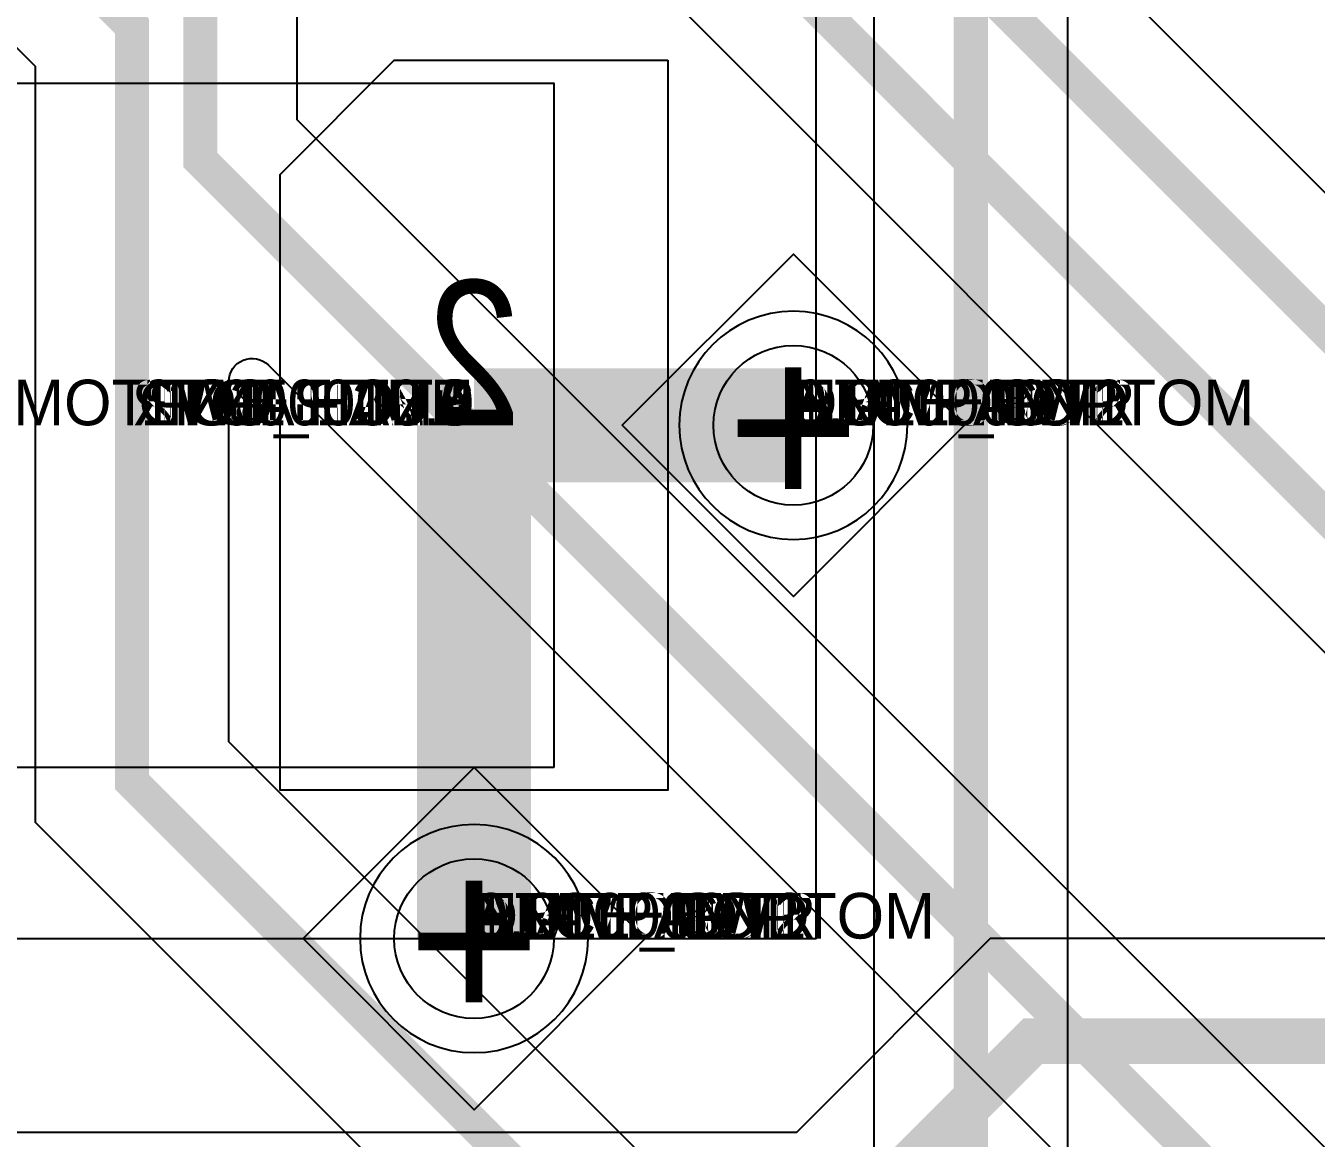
# Model space of a CAD drawing. Extents: x 0 to 323, y 0 to 320.
# Drawn here: x 66.03 to 71.69, y 57.88 to 62.75 of the extents above; entities that cross this region are included whole.
import ezdxf
from ezdxf.enums import TextEntityAlignment as Align

# ---------------------------------------------------------------- set-up
doc = ezdxf.new("R2010")
doc.units = 0
doc.header["$MEASUREMENT"] = 0
doc.layers.get('0').update_dxf_attribs({"linetype": 'CONTINUOUS'})
for name, color, linetype in [('CDN_FIGURES', 7, 'CONTINUOUS'), ('ETCH_BOTTOM', 7, 'CONTINUOUS'), ('ETCH_GND', 3, 'CONTINUOUS'), ('ETCH_INT1', 4, 'CONTINUOUS'), ('ETCH_INT2', 5, 'CONTINUOUS'), ('ETCH_PWR', 6, 'CONTINUOUS'), ('ETCH_TOP', 2, 'CONTINUOUS'), ('MANUFACTURING_NCLEGEND-1-6', 8, 'CONTINUOUS'), ('PACKAGE_GEOMETRY_ASSEMBLY_TOP', 11, 'CONTINUOUS'), ('PACKAGE_GEOMETRY_PIN_NUMBER', 9, 'CONTINUOUS')]:
    doc.layers.add(name, color=color, linetype=linetype)

# ---------------------------------------------------------------- blocks, each defined once
blk = doc.blocks.new('PAD_INFO')
for tag in ['SHAPE_TYPE', 'PAD_HEIGHT', 'PAD_LAYER', 'PAD_TYPE', 'PAD_WIDTH']:
    blk.add_attdef(tag, (0, 0), '', height=0.2)
at = {"flags": 2}
blk.add_attdef('CDN_TYPE', (0, 0), '', height=0.2, dxfattribs=at)
blk = doc.blocks.new('DRILL_INFO')
at = {"flags": 2}
blk.add_attdef('CDN_TYPE', (0, 0), '', height=0.2, dxfattribs=at)
for tag in ['FSHAPE', 'FCHAR', 'DRILL_HEIGHT', 'DIAMETER', 'PLATED', 'DRILL_WIDTH']:
    blk.add_attdef(tag, (0, 0), '', height=0.2)
blk = doc.blocks.new('VIA0700X0300')
at = {"layer": 'ETCH_BOTTOM'}
blk.add_circle((0, 0), 0.35, dxfattribs=at)
at = {"layer": 'ETCH_GND'}
blk.add_circle((0, 0), 0.35, dxfattribs=at)
at = {"layer": 'ETCH_INT1'}
blk.add_circle((0, 0), 0.35, dxfattribs=at)
at = {"layer": 'ETCH_INT2'}
blk.add_circle((0, 0), 0.35, dxfattribs=at)
at = {"layer": 'ETCH_PWR'}
blk.add_circle((0, 0), 0.35, dxfattribs=at)
at = {"layer": 'ETCH_TOP'}
blk.add_circle((0, 0), 0.35, dxfattribs=at)
ref = blk.add_blockref('PAD_INFO', (0, 0))
ref.add_attrib('PAD_LAYER', 'ETCH_TOP', (0, 0), dxfattribs={"height": 0.2})
ref.add_attrib('SHAPE_TYPE', 'NULL', (0, 0), dxfattribs={"height": 0.2})
ref.add_attrib('PAD_TYPE', 'ANTIPAD', (0, 0), dxfattribs={"height": 0.2})
ref.add_attrib('PAD_WIDTH', '0.000000', (0, 0), dxfattribs={"height": 0.2})
ref.add_attrib('PAD_HEIGHT', '0.000000', (0, 0), dxfattribs={"height": 0.2})
ref = blk.add_blockref('PAD_INFO', (0, 0))
ref.add_attrib('PAD_LAYER', 'ETCH_GND', (0, 0), dxfattribs={"height": 0.2})
ref.add_attrib('SHAPE_TYPE', 'NULL', (0, 0), dxfattribs={"height": 0.2})
ref.add_attrib('PAD_TYPE', 'ANTIPAD', (0, 0), dxfattribs={"height": 0.2})
ref.add_attrib('PAD_WIDTH', '0.000000', (0, 0), dxfattribs={"height": 0.2})
ref.add_attrib('PAD_HEIGHT', '0.000000', (0, 0), dxfattribs={"height": 0.2})
ref = blk.add_blockref('PAD_INFO', (0, 0))
ref.add_attrib('PAD_LAYER', 'ETCH_INT1', (0, 0), dxfattribs={"height": 0.2})
ref.add_attrib('SHAPE_TYPE', 'NULL', (0, 0), dxfattribs={"height": 0.2})
ref.add_attrib('PAD_TYPE', 'ANTIPAD', (0, 0), dxfattribs={"height": 0.2})
ref.add_attrib('PAD_WIDTH', '0.000000', (0, 0), dxfattribs={"height": 0.2})
ref.add_attrib('PAD_HEIGHT', '0.000000', (0, 0), dxfattribs={"height": 0.2})
ref = blk.add_blockref('PAD_INFO', (0, 0))
ref.add_attrib('PAD_LAYER', 'ETCH_INT2', (0, 0), dxfattribs={"height": 0.2})
ref.add_attrib('SHAPE_TYPE', 'NULL', (0, 0), dxfattribs={"height": 0.2})
ref.add_attrib('PAD_TYPE', 'ANTIPAD', (0, 0), dxfattribs={"height": 0.2})
ref.add_attrib('PAD_WIDTH', '0.000000', (0, 0), dxfattribs={"height": 0.2})
ref.add_attrib('PAD_HEIGHT', '0.000000', (0, 0), dxfattribs={"height": 0.2})
ref = blk.add_blockref('PAD_INFO', (0, 0))
ref.add_attrib('PAD_LAYER', 'ETCH_PWR', (0, 0), dxfattribs={"height": 0.2})
ref.add_attrib('SHAPE_TYPE', 'NULL', (0, 0), dxfattribs={"height": 0.2})
ref.add_attrib('PAD_TYPE', 'ANTIPAD', (0, 0), dxfattribs={"height": 0.2})
ref.add_attrib('PAD_WIDTH', '0.000000', (0, 0), dxfattribs={"height": 0.2})
ref.add_attrib('PAD_HEIGHT', '0.000000', (0, 0), dxfattribs={"height": 0.2})
ref = blk.add_blockref('PAD_INFO', (0, 0))
ref.add_attrib('PAD_LAYER', 'ETCH_BOTTOM', (0, 0), dxfattribs={"height": 0.2})
ref.add_attrib('SHAPE_TYPE', 'NULL', (0, 0), dxfattribs={"height": 0.2})
ref.add_attrib('PAD_TYPE', 'ANTIPAD', (0, 0), dxfattribs={"height": 0.2})
ref.add_attrib('PAD_WIDTH', '0.000000', (0, 0), dxfattribs={"height": 0.2})
ref.add_attrib('PAD_HEIGHT', '0.000000', (0, 0), dxfattribs={"height": 0.2})
ref = blk.add_blockref('PAD_INFO', (0, 0))
ref.add_attrib('PAD_LAYER', 'ETCH_TOP', (0, 0), dxfattribs={"height": 0.2})
ref.add_attrib('SHAPE_TYPE', 'NULL', (0, 0), dxfattribs={"height": 0.2})
ref.add_attrib('PAD_TYPE', 'THERMAL', (0, 0), dxfattribs={"height": 0.2})
ref.add_attrib('PAD_WIDTH', '0.000000', (0, 0), dxfattribs={"height": 0.2})
ref.add_attrib('PAD_HEIGHT', '0.000000', (0, 0), dxfattribs={"height": 0.2})
ref = blk.add_blockref('PAD_INFO', (0, 0))
ref.add_attrib('PAD_LAYER', 'ETCH_GND', (0, 0), dxfattribs={"height": 0.2})
ref.add_attrib('SHAPE_TYPE', 'NULL', (0, 0), dxfattribs={"height": 0.2})
ref.add_attrib('PAD_TYPE', 'THERMAL', (0, 0), dxfattribs={"height": 0.2})
ref.add_attrib('PAD_WIDTH', '0.000000', (0, 0), dxfattribs={"height": 0.2})
ref.add_attrib('PAD_HEIGHT', '0.000000', (0, 0), dxfattribs={"height": 0.2})
ref = blk.add_blockref('PAD_INFO', (0, 0))
ref.add_attrib('PAD_LAYER', 'ETCH_INT1', (0, 0), dxfattribs={"height": 0.2})
ref.add_attrib('SHAPE_TYPE', 'NULL', (0, 0), dxfattribs={"height": 0.2})
ref.add_attrib('PAD_TYPE', 'THERMAL', (0, 0), dxfattribs={"height": 0.2})
ref.add_attrib('PAD_WIDTH', '0.000000', (0, 0), dxfattribs={"height": 0.2})
ref.add_attrib('PAD_HEIGHT', '0.000000', (0, 0), dxfattribs={"height": 0.2})
ref = blk.add_blockref('PAD_INFO', (0, 0))
ref.add_attrib('PAD_LAYER', 'ETCH_INT2', (0, 0), dxfattribs={"height": 0.2})
ref.add_attrib('SHAPE_TYPE', 'NULL', (0, 0), dxfattribs={"height": 0.2})
ref.add_attrib('PAD_TYPE', 'THERMAL', (0, 0), dxfattribs={"height": 0.2})
ref.add_attrib('PAD_WIDTH', '0.000000', (0, 0), dxfattribs={"height": 0.2})
ref.add_attrib('PAD_HEIGHT', '0.000000', (0, 0), dxfattribs={"height": 0.2})
ref = blk.add_blockref('PAD_INFO', (0, 0))
ref.add_attrib('PAD_LAYER', 'ETCH_PWR', (0, 0), dxfattribs={"height": 0.2})
ref.add_attrib('SHAPE_TYPE', 'NULL', (0, 0), dxfattribs={"height": 0.2})
ref.add_attrib('PAD_TYPE', 'THERMAL', (0, 0), dxfattribs={"height": 0.2})
ref.add_attrib('PAD_WIDTH', '0.000000', (0, 0), dxfattribs={"height": 0.2})
ref.add_attrib('PAD_HEIGHT', '0.000000', (0, 0), dxfattribs={"height": 0.2})
ref = blk.add_blockref('PAD_INFO', (0, 0))
ref.add_attrib('PAD_LAYER', 'ETCH_BOTTOM', (0, 0), dxfattribs={"height": 0.2})
ref.add_attrib('SHAPE_TYPE', 'NULL', (0, 0), dxfattribs={"height": 0.2})
ref.add_attrib('PAD_TYPE', 'THERMAL', (0, 0), dxfattribs={"height": 0.2})
ref.add_attrib('PAD_WIDTH', '0.000000', (0, 0), dxfattribs={"height": 0.2})
ref.add_attrib('PAD_HEIGHT', '0.000000', (0, 0), dxfattribs={"height": 0.2})
ref = blk.add_blockref('PAD_INFO', (0, 0))
ref.add_attrib('PAD_LAYER', 'ETCH_TOP', (0, 0), dxfattribs={"height": 0.2})
ref.add_attrib('SHAPE_TYPE', 'CIRCLE', (0, 0), dxfattribs={"height": 0.2})
ref.add_attrib('PAD_TYPE', 'REGULAR', (0, 0), dxfattribs={"height": 0.2})
ref.add_attrib('PAD_WIDTH', '0.700000', (0, 0), dxfattribs={"height": 0.2})
ref.add_attrib('PAD_HEIGHT', '0.700000', (0, 0), dxfattribs={"height": 0.2})
ref = blk.add_blockref('PAD_INFO', (0, 0))
ref.add_attrib('PAD_LAYER', 'ETCH_GND', (0, 0), dxfattribs={"height": 0.2})
ref.add_attrib('SHAPE_TYPE', 'CIRCLE', (0, 0), dxfattribs={"height": 0.2})
ref.add_attrib('PAD_TYPE', 'REGULAR', (0, 0), dxfattribs={"height": 0.2})
ref.add_attrib('PAD_WIDTH', '0.700000', (0, 0), dxfattribs={"height": 0.2})
ref.add_attrib('PAD_HEIGHT', '0.700000', (0, 0), dxfattribs={"height": 0.2})
ref = blk.add_blockref('PAD_INFO', (0, 0))
ref.add_attrib('PAD_LAYER', 'ETCH_INT1', (0, 0), dxfattribs={"height": 0.2})
ref.add_attrib('SHAPE_TYPE', 'CIRCLE', (0, 0), dxfattribs={"height": 0.2})
ref.add_attrib('PAD_TYPE', 'REGULAR', (0, 0), dxfattribs={"height": 0.2})
ref.add_attrib('PAD_WIDTH', '0.700000', (0, 0), dxfattribs={"height": 0.2})
ref.add_attrib('PAD_HEIGHT', '0.700000', (0, 0), dxfattribs={"height": 0.2})
ref = blk.add_blockref('PAD_INFO', (0, 0))
ref.add_attrib('PAD_LAYER', 'ETCH_INT2', (0, 0), dxfattribs={"height": 0.2})
ref.add_attrib('SHAPE_TYPE', 'CIRCLE', (0, 0), dxfattribs={"height": 0.2})
ref.add_attrib('PAD_TYPE', 'REGULAR', (0, 0), dxfattribs={"height": 0.2})
ref.add_attrib('PAD_WIDTH', '0.700000', (0, 0), dxfattribs={"height": 0.2})
ref.add_attrib('PAD_HEIGHT', '0.700000', (0, 0), dxfattribs={"height": 0.2})
ref = blk.add_blockref('PAD_INFO', (0, 0))
ref.add_attrib('PAD_LAYER', 'ETCH_PWR', (0, 0), dxfattribs={"height": 0.2})
ref.add_attrib('SHAPE_TYPE', 'CIRCLE', (0, 0), dxfattribs={"height": 0.2})
ref.add_attrib('PAD_TYPE', 'REGULAR', (0, 0), dxfattribs={"height": 0.2})
ref.add_attrib('PAD_WIDTH', '0.700000', (0, 0), dxfattribs={"height": 0.2})
ref.add_attrib('PAD_HEIGHT', '0.700000', (0, 0), dxfattribs={"height": 0.2})
ref = blk.add_blockref('PAD_INFO', (0, 0))
ref.add_attrib('PAD_LAYER', 'ETCH_BOTTOM', (0, 0), dxfattribs={"height": 0.2})
ref.add_attrib('SHAPE_TYPE', 'CIRCLE', (0, 0), dxfattribs={"height": 0.2})
ref.add_attrib('PAD_TYPE', 'REGULAR', (0, 0), dxfattribs={"height": 0.2})
ref.add_attrib('PAD_WIDTH', '0.700000', (0, 0), dxfattribs={"height": 0.2})
ref.add_attrib('PAD_HEIGHT', '0.700000', (0, 0), dxfattribs={"height": 0.2})
ref = blk.add_blockref('DRILL_INFO', (0, 0))
ref.add_attrib('DIAMETER', '0.300000', (0, 0), dxfattribs={"height": 0.2})
ref.add_attrib('PLATED', 'PLATED', (0, 0), dxfattribs={"height": 0.2})
ref.add_attrib('FSHAPE', 'DIAMOND', (0, 0), dxfattribs={"height": 0.2})
ref.add_attrib('FCHAR', '+', (0, 0), dxfattribs={"height": 0.2})
ref.add_attrib('DRILL_WIDTH', '1.500000', (0, 0), dxfattribs={"height": 0.2})
ref.add_attrib('DRILL_HEIGHT', '1.500000', (0, 0), dxfattribs={"height": 0.2})
for tag in ['CDN_TYPE', 'PIN']:
    blk.add_attdef(tag, (0, 0), '', height=0.2)
at = {"flags": 2}
for tag in ['PSTKNAME', 'BBV']:
    blk.add_attdef(tag, (0, 0), '', height=0.2, dxfattribs=at)
blk = doc.blocks.new('FIGURE_DIAMOND')
at = {"layer": 'CDN_FIGURES'}
blk.add_lwpolyline([(-0.5, 0), (0, 0.5), (0.5, 0), (0, -0.5)], close=True, dxfattribs=at)
blk = doc.blocks.new('RC1700X3200TS_C')
at = {"layer": 'ETCH_TOP'}
blk.add_lwpolyline([(-0.85, 1.6), (-0.85, -1.6), (0.85, -1.6), (0.85, 1.1), (0.35, 1.6)], close=True, dxfattribs=at)
ref = blk.add_blockref('PAD_INFO', (0, 0))
ref.add_attrib('PAD_LAYER', 'ETCH_TOP', (0, 0), dxfattribs={"height": 0.2})
ref.add_attrib('SHAPE_TYPE', 'NULL', (0, 0), dxfattribs={"height": 0.2})
ref.add_attrib('PAD_TYPE', 'ANTIPAD', (0, 0), dxfattribs={"height": 0.2})
ref.add_attrib('PAD_WIDTH', '0.000000', (0, 0), dxfattribs={"height": 0.2})
ref.add_attrib('PAD_HEIGHT', '0.000000', (0, 0), dxfattribs={"height": 0.2})
ref = blk.add_blockref('PAD_INFO', (0, 0))
ref.add_attrib('PAD_LAYER', 'ETCH_GND', (0, 0), dxfattribs={"height": 0.2})
ref.add_attrib('SHAPE_TYPE', 'NULL', (0, 0), dxfattribs={"height": 0.2})
ref.add_attrib('PAD_TYPE', 'ANTIPAD', (0, 0), dxfattribs={"height": 0.2})
ref.add_attrib('PAD_WIDTH', '0.000000', (0, 0), dxfattribs={"height": 0.2})
ref.add_attrib('PAD_HEIGHT', '0.000000', (0, 0), dxfattribs={"height": 0.2})
ref = blk.add_blockref('PAD_INFO', (0, 0))
ref.add_attrib('PAD_LAYER', 'ETCH_INT1', (0, 0), dxfattribs={"height": 0.2})
ref.add_attrib('SHAPE_TYPE', 'NULL', (0, 0), dxfattribs={"height": 0.2})
ref.add_attrib('PAD_TYPE', 'ANTIPAD', (0, 0), dxfattribs={"height": 0.2})
ref.add_attrib('PAD_WIDTH', '0.000000', (0, 0), dxfattribs={"height": 0.2})
ref.add_attrib('PAD_HEIGHT', '0.000000', (0, 0), dxfattribs={"height": 0.2})
ref = blk.add_blockref('PAD_INFO', (0, 0))
ref.add_attrib('PAD_LAYER', 'ETCH_INT2', (0, 0), dxfattribs={"height": 0.2})
ref.add_attrib('SHAPE_TYPE', 'NULL', (0, 0), dxfattribs={"height": 0.2})
ref.add_attrib('PAD_TYPE', 'ANTIPAD', (0, 0), dxfattribs={"height": 0.2})
ref.add_attrib('PAD_WIDTH', '0.000000', (0, 0), dxfattribs={"height": 0.2})
ref.add_attrib('PAD_HEIGHT', '0.000000', (0, 0), dxfattribs={"height": 0.2})
ref = blk.add_blockref('PAD_INFO', (0, 0))
ref.add_attrib('PAD_LAYER', 'ETCH_PWR', (0, 0), dxfattribs={"height": 0.2})
ref.add_attrib('SHAPE_TYPE', 'NULL', (0, 0), dxfattribs={"height": 0.2})
ref.add_attrib('PAD_TYPE', 'ANTIPAD', (0, 0), dxfattribs={"height": 0.2})
ref.add_attrib('PAD_WIDTH', '0.000000', (0, 0), dxfattribs={"height": 0.2})
ref.add_attrib('PAD_HEIGHT', '0.000000', (0, 0), dxfattribs={"height": 0.2})
ref = blk.add_blockref('PAD_INFO', (0, 0))
ref.add_attrib('PAD_LAYER', 'ETCH_BOTTOM', (0, 0), dxfattribs={"height": 0.2})
ref.add_attrib('SHAPE_TYPE', 'NULL', (0, 0), dxfattribs={"height": 0.2})
ref.add_attrib('PAD_TYPE', 'ANTIPAD', (0, 0), dxfattribs={"height": 0.2})
ref.add_attrib('PAD_WIDTH', '0.000000', (0, 0), dxfattribs={"height": 0.2})
ref.add_attrib('PAD_HEIGHT', '0.000000', (0, 0), dxfattribs={"height": 0.2})
ref = blk.add_blockref('PAD_INFO', (0, 0))
ref.add_attrib('PAD_LAYER', 'ETCH_TOP', (0, 0), dxfattribs={"height": 0.2})
ref.add_attrib('SHAPE_TYPE', 'NULL', (0, 0), dxfattribs={"height": 0.2})
ref.add_attrib('PAD_TYPE', 'THERMAL', (0, 0), dxfattribs={"height": 0.2})
ref.add_attrib('PAD_WIDTH', '0.000000', (0, 0), dxfattribs={"height": 0.2})
ref.add_attrib('PAD_HEIGHT', '0.000000', (0, 0), dxfattribs={"height": 0.2})
ref = blk.add_blockref('PAD_INFO', (0, 0))
ref.add_attrib('PAD_LAYER', 'ETCH_GND', (0, 0), dxfattribs={"height": 0.2})
ref.add_attrib('SHAPE_TYPE', 'NULL', (0, 0), dxfattribs={"height": 0.2})
ref.add_attrib('PAD_TYPE', 'THERMAL', (0, 0), dxfattribs={"height": 0.2})
ref.add_attrib('PAD_WIDTH', '0.000000', (0, 0), dxfattribs={"height": 0.2})
ref.add_attrib('PAD_HEIGHT', '0.000000', (0, 0), dxfattribs={"height": 0.2})
ref = blk.add_blockref('PAD_INFO', (0, 0))
ref.add_attrib('PAD_LAYER', 'ETCH_INT1', (0, 0), dxfattribs={"height": 0.2})
ref.add_attrib('SHAPE_TYPE', 'NULL', (0, 0), dxfattribs={"height": 0.2})
ref.add_attrib('PAD_TYPE', 'THERMAL', (0, 0), dxfattribs={"height": 0.2})
ref.add_attrib('PAD_WIDTH', '0.000000', (0, 0), dxfattribs={"height": 0.2})
ref.add_attrib('PAD_HEIGHT', '0.000000', (0, 0), dxfattribs={"height": 0.2})
ref = blk.add_blockref('PAD_INFO', (0, 0))
ref.add_attrib('PAD_LAYER', 'ETCH_INT2', (0, 0), dxfattribs={"height": 0.2})
ref.add_attrib('SHAPE_TYPE', 'NULL', (0, 0), dxfattribs={"height": 0.2})
ref.add_attrib('PAD_TYPE', 'THERMAL', (0, 0), dxfattribs={"height": 0.2})
ref.add_attrib('PAD_WIDTH', '0.000000', (0, 0), dxfattribs={"height": 0.2})
ref.add_attrib('PAD_HEIGHT', '0.000000', (0, 0), dxfattribs={"height": 0.2})
ref = blk.add_blockref('PAD_INFO', (0, 0))
ref.add_attrib('PAD_LAYER', 'ETCH_PWR', (0, 0), dxfattribs={"height": 0.2})
ref.add_attrib('SHAPE_TYPE', 'NULL', (0, 0), dxfattribs={"height": 0.2})
ref.add_attrib('PAD_TYPE', 'THERMAL', (0, 0), dxfattribs={"height": 0.2})
ref.add_attrib('PAD_WIDTH', '0.000000', (0, 0), dxfattribs={"height": 0.2})
ref.add_attrib('PAD_HEIGHT', '0.000000', (0, 0), dxfattribs={"height": 0.2})
ref = blk.add_blockref('PAD_INFO', (0, 0))
ref.add_attrib('PAD_LAYER', 'ETCH_BOTTOM', (0, 0), dxfattribs={"height": 0.2})
ref.add_attrib('SHAPE_TYPE', 'NULL', (0, 0), dxfattribs={"height": 0.2})
ref.add_attrib('PAD_TYPE', 'THERMAL', (0, 0), dxfattribs={"height": 0.2})
ref.add_attrib('PAD_WIDTH', '0.000000', (0, 0), dxfattribs={"height": 0.2})
ref.add_attrib('PAD_HEIGHT', '0.000000', (0, 0), dxfattribs={"height": 0.2})
ref = blk.add_blockref('PAD_INFO', (0, 0))
ref.add_attrib('PAD_LAYER', 'ETCH_TOP', (0, 0), dxfattribs={"height": 0.2})
ref.add_attrib('SHAPE_TYPE', 'SHAPE', (0, 0), dxfattribs={"height": 0.2})
ref.add_attrib('PAD_TYPE', 'REGULAR', (0, 0), dxfattribs={"height": 0.2})
ref.add_attrib('PAD_WIDTH', '1.700000', (0, 0), dxfattribs={"height": 0.2})
ref.add_attrib('PAD_HEIGHT', '3.200000', (0, 0), dxfattribs={"height": 0.2})
ref = blk.add_blockref('PAD_INFO', (0, 0))
ref.add_attrib('PAD_LAYER', 'ETCH_GND', (0, 0), dxfattribs={"height": 0.2})
ref.add_attrib('SHAPE_TYPE', 'NULL', (0, 0), dxfattribs={"height": 0.2})
ref.add_attrib('PAD_TYPE', 'REGULAR', (0, 0), dxfattribs={"height": 0.2})
ref.add_attrib('PAD_WIDTH', '0.000000', (0, 0), dxfattribs={"height": 0.2})
ref.add_attrib('PAD_HEIGHT', '0.000000', (0, 0), dxfattribs={"height": 0.2})
ref = blk.add_blockref('PAD_INFO', (0, 0))
ref.add_attrib('PAD_LAYER', 'ETCH_INT1', (0, 0), dxfattribs={"height": 0.2})
ref.add_attrib('SHAPE_TYPE', 'NULL', (0, 0), dxfattribs={"height": 0.2})
ref.add_attrib('PAD_TYPE', 'REGULAR', (0, 0), dxfattribs={"height": 0.2})
ref.add_attrib('PAD_WIDTH', '0.000000', (0, 0), dxfattribs={"height": 0.2})
ref.add_attrib('PAD_HEIGHT', '0.000000', (0, 0), dxfattribs={"height": 0.2})
ref = blk.add_blockref('PAD_INFO', (0, 0))
ref.add_attrib('PAD_LAYER', 'ETCH_INT2', (0, 0), dxfattribs={"height": 0.2})
ref.add_attrib('SHAPE_TYPE', 'NULL', (0, 0), dxfattribs={"height": 0.2})
ref.add_attrib('PAD_TYPE', 'REGULAR', (0, 0), dxfattribs={"height": 0.2})
ref.add_attrib('PAD_WIDTH', '0.000000', (0, 0), dxfattribs={"height": 0.2})
ref.add_attrib('PAD_HEIGHT', '0.000000', (0, 0), dxfattribs={"height": 0.2})
ref = blk.add_blockref('PAD_INFO', (0, 0))
ref.add_attrib('PAD_LAYER', 'ETCH_PWR', (0, 0), dxfattribs={"height": 0.2})
ref.add_attrib('SHAPE_TYPE', 'NULL', (0, 0), dxfattribs={"height": 0.2})
ref.add_attrib('PAD_TYPE', 'REGULAR', (0, 0), dxfattribs={"height": 0.2})
ref.add_attrib('PAD_WIDTH', '0.000000', (0, 0), dxfattribs={"height": 0.2})
ref.add_attrib('PAD_HEIGHT', '0.000000', (0, 0), dxfattribs={"height": 0.2})
ref = blk.add_blockref('PAD_INFO', (0, 0))
ref.add_attrib('PAD_LAYER', 'ETCH_BOTTOM', (0, 0), dxfattribs={"height": 0.2})
ref.add_attrib('SHAPE_TYPE', 'NULL', (0, 0), dxfattribs={"height": 0.2})
ref.add_attrib('PAD_TYPE', 'REGULAR', (0, 0), dxfattribs={"height": 0.2})
ref.add_attrib('PAD_WIDTH', '0.000000', (0, 0), dxfattribs={"height": 0.2})
ref.add_attrib('PAD_HEIGHT', '0.000000', (0, 0), dxfattribs={"height": 0.2})
ref = blk.add_blockref('DRILL_INFO', (0, 0))
ref.add_attrib('DIAMETER', '0.000000', (0, 0), dxfattribs={"height": 0.2})
ref.add_attrib('PLATED', 'PLATED', (0, 0), dxfattribs={"height": 0.2})
ref.add_attrib('FSHAPE', 'NULL', (0, 0), dxfattribs={"height": 0.2})
ref.add_attrib('DRILL_WIDTH', '0.000000', (0, 0), dxfattribs={"height": 0.2})
ref.add_attrib('DRILL_HEIGHT', '0.000000', (0, 0), dxfattribs={"height": 0.2})
for tag in ['CDN_TYPE', 'PIN']:
    blk.add_attdef(tag, (0, 0), '', height=0.2)
at = {"flags": 2}
for tag in ['PSTKNAME', 'BBV']:
    blk.add_attdef(tag, (0, 0), '', height=0.2, dxfattribs=at)
blk = doc.blocks.new('F136')
at = {"layer": 'PACKAGE_GEOMETRY_ASSEMBLY_TOP'}
blk.add_lwpolyline([(-3.35, -1.5), (0.35, -1.5), (0.35, 1.5), (-3.35, 1.5)], close=True, dxfattribs=at)
at = {"layer": 'ETCH_TOP'}
ref = blk.add_blockref('RC1700X3200TS_C', (-3, 0), dxfattribs=at)
ref.add_attrib('CDN_TYPE', 'PIN', (0, 0), dxfattribs={"height": 0.2})
ref.add_attrib('PIN', '2', (0, 0), dxfattribs={"height": 0.2})
at = {"flags": 2}
for tag in ['SYMBOL_TYPE', 'CDN_TYPE', 'REFDES']:
    blk.add_attdef(tag, (0, 0), '', height=0.2, dxfattribs=at)

msp = doc.modelspace()

# ---------------------------------------------------------------- linework, layer by layer
at = {"layer": 'ETCH_BOTTOM'}
for points, format in [([(81.0999, 58.7501), (70.2636, 58.7501), (69.4136, 57.9001), (64.4501, 57.9001), (64.4501, 58.6001), (61.6499, 58.6001), (61.6499, 57.9001), (61.2364, 57.9001), (59.6492, 59.4873), (59.6475, 59.5055, 0.545668), (58.7519, 59.9708, -0.576193), (58.6001, 60.0588), (58.6001, 61.2001), (56.8942, 61.2001), (56.8801, 61.2277, 0.968806), (55.7957, 60.7147), (55.7999, 60.705), (55.7999, 58.7917, -0.668179), (55.6268, 58.72), (46.6317, 67.7151)], "xyb"), ([(63.4999, 63.2501), (63.4999, 61.593), (63.4609, 61.5838, 0.789727), (63.4609, 60.4162), (63.4999, 60.407), (63.4999, 58.7499), (69.5001, 58.7499), (69.5001, 63.2501)], "xyb"), ([(63.05, 57.45, 0.2, 0.2, 0), (69.6, 57.45, 0.2, 0.2, 0), (70.45, 58.3, 0.2, 0.2, 0), (83.6, 58.3, 0.2, 0.2, 0), (87.65, 62.35, 0.2, 0.2, 0), (92.5, 62.35, 0.2, 0.2, 0)], "xyseb"), ([(68, 61, 0.5, 0.5, 0), (68, 58.75, 0.5, 0.5, 0)], "xyseb"), ([(68, 61, 0.5, 0.5, 0), (69.4, 61, 0.5, 0.5, 0)], "xyseb")]:
    msp.add_lwpolyline(points, format=format, dxfattribs=at)
at = {"layer": 'ETCH_INT1'}
for points in [[(69.9001, 61, 1), (68.8999, 61, 1)], [(68.5001, 58.75, 1), (67.4999, 58.75, 1)]]:
    msp.add_lwpolyline(points, format="xyb", close=True, dxfattribs=at)
at = {"layer": 'ETCH_INT2'}
for points, format in [([(98.571, 14.8636, 0.15, 0.15, 0), (97.57, 15.8646, 0.15, 0.15, 0), (97.57, 21.1583, 0.15, 0.15, 0), (98.025, 21.6133, 0.15, 0.15, 0), (98.025, 25.325, 0.15, 0.15, 0), (91.975, 31.375, 0.15, 0.15, 0), (91.975, 34.7382, 0.15, 0.15, 0), (88.5632, 38.15, 0.15, 0.15, 0), (86.6368, 38.15, 0.15, 0.15, 0), (80.875, 43.9118, 0.15, 0.15, 0), (80.875, 46.1882, 0.15, 0.15, 0), (74.55, 52.5132, 0.15, 0.15, 0), (74.55, 57.7868, 0.15, 0.15, 0), (66.625, 65.7118, 0.15, 0.15, 0), (66.625, 65.725, 0.15, 0.15, 0), (66.2, 66.15, 0.15, 0.15, 0)], "xyseb"), ([(73.6039, 62.8081), (73.6039, 61.0397), (78.8749, 55.7687), (78.8749, 54.071, -0.668179), (78.7018, 53.9993), (75.9751, 56.7261), (75.9751, 57.7761), (67.6871, 66.0641)], "xyb"), ([(67.2, 65.95, 0.15, 0.15, 0), (75.55, 57.6, 0.15, 0.15, 0), (75.55, 56.55, 0.15, 0.15, 0), (83.071, 49.0289, 0.15, 0.15, 0), (83.071, 48.2158, 0.15, 0.15, 0), (87.3617, 43.925, 0.15, 0.15, 0), (87.5382, 43.925, 0.15, 0.15, 0), (88.0576, 43.4056, 0.15, 0.15, 0), (88.0576, 40.2577, 0.15, 0.15, 0), (91.0153, 37.3, 0.15, 0.15, 0), (91.0632, 37.3, 0.15, 0.15, 0), (98.1, 30.2632, 0.15, 0.15, 0), (98.1, 26.9, 0.15, 0.15, 0)], "xyseb"), ([(98.571, 16.105, 0.15, 0.15, 0), (99.146, 15.53, 0.15, 0.15, 0), (99.146, 14.6254, 0.15, 0.15, 0), (98.8092, 14.2886, 0.15, 0.15, 0), (98.3328, 14.2886, 0.15, 0.15, 0), (97.1001, 15.5213, 0.15, 0.15, 0), (97.1001, 23.2874, 0.15, 0.15, 0), (73.05, 47.3375, 0.15, 0.15, 0), (73.05, 55.9133, 0.15, 0.15, 0), (66.8, 62.1632, 0.15, 0.15, 0), (66.8, 63.2632, 0.15, 0.15, 0), (64.4382, 65.625, 0.15, 0.15, 0), (62.775, 65.625, 0.15, 0.15, 0), (62.65, 65.75, 0.15, 0.15, 0)], "xyseb"), ([(66.1999, 65.5357), (74.1249, 57.6107), (74.1249, 52.3371), (78.3727, 48.0893, -0.552641), (78.3345, 47.9219, 1.590241), (78.9719, 47.2845, -0.552641), (79.1393, 47.3227), (79.9821, 46.4799, -0.437934), (79.9761, 46.331, 0.72823), (80.3403, 45.4515, -0.438145), (80.4499, 45.3505), (80.4499, 45.0478, -0.545175), (80.3066, 44.9554, 0.295701), (79.7687, 44.8746, -0.645858), (79.6001, 44.9505, 4.648015), (79.4313, 44.5754, -0.645858), (79.5999, 44.4995, 0.544906), (80.3066, 44.0446, -0.545175), (80.4499, 43.9522), (80.4499, 43.7357), (85.7374, 38.4482, -0.668179)], "xyb"), ([(98.597, 13.564, 0.15, 0.15, 0), (96.8001, 15.3609, 0.15, 0.15, 0), (96.8001, 23.1631, 0.15, 0.15, 0), (71.5, 48.4632, 0.15, 0.15, 0), (71.5, 55.7692, 0.15, 0.15, 0), (70.4162, 56.853, 0.15, 0.15, 0), (69.0838, 56.853, 0.15, 0.15, 0), (66.5, 59.4368, 0.15, 0.15, 0), (66.5, 62.75, 0.15, 0.15, 0), (64.2, 65.05, 0.15, 0.15, 0)], "xyseb"), ([(85.6657, 38.2751), (83.2129, 38.2751), (80.8751, 40.6129), (80.8751, 40.9362), (80.882, 40.9481, 1.22127), (79.9542, 41.2652, -0.62199), (79.7819, 41.2067), (73.4751, 47.5136), (73.4751, 56.0894), (67.2251, 62.3393), (67.2251, 63.4393)], "xyb")]:
    msp.add_lwpolyline(points, format=format, dxfattribs=at)
for points in [[(69.7529, 53.2174, -0.668179), (69.5798, 53.1457), (62.7001, 60.0254), (62.7001, 64.5644), (62.5001, 64.7644), (62.5001, 65.1279, -0.516356), (62.6349, 65.2236, 0.08415), (62.775, 65.1999), (63.6005, 65.1999, -0.438145), (63.7015, 65.0903, 0.363349), (64.0727, 64.5664), (64.0859, 64.5629), (64.863, 63.7858, -0.546853), (64.8265, 63.619, 1.560617), (65.469, 62.9765, -0.546853), (65.6358, 63.013), (66.0749, 62.5739), (66.0749, 59.2607), (68.9077, 56.4279), (69.5785, 56.4279, -0.438145), (69.6795, 56.3183, 0.153327), (69.746, 56.0261), (69.7529, 56.0142)], [(72.6249, 48.1843, -0.668179), (72.4518, 48.1126), (71.9251, 48.6393), (71.9251, 55.9453), (70.5923, 57.2781), (69.2599, 57.2781), (66.9251, 59.6129), (66.9251, 61.1921, -0.668179), (67.0982, 61.2638), (72.6249, 55.7372)]]:
    msp.add_lwpolyline(points, format="xyb", close=True, dxfattribs=at)
at = {"layer": 'ETCH_PWR'}
for points in [[(69.9001, 61, 1), (68.8999, 61, 1)], [(68.5001, 58.75, 1), (67.4999, 58.75, 1)]]:
    msp.add_lwpolyline(points, format="xyb", close=True, dxfattribs=at)
at = {"layer": 'ETCH_TOP'}
for points, format in [([(70.178, 67.704, 0.15, 0.15, 0), (70.178, 66.8353, 0.15, 0.15, 0), (70.253, 66.7603, 0.15, 0.15, 0), (70.253, 66.2837, 0.15, 0.15, 0), (70.178, 66.2087, 0.15, 0.15, 0), (70.178, 56.278, 0.15, 0.15, 0)], "xyseb"), ([(69.7529, 66.3848), (69.7529, 56.5418), (69.746, 56.5299, 0.377065), (69.8728, 55.8818, -0.71575), (69.8109, 55.7001), (62.6356, 55.7001), (62.2606, 55.3251), (59.9638, 55.3251), (59.9519, 55.332, 1.740689), (59.9519, 54.468), (59.9638, 54.4749), (62.6025, 54.4749), (62.6171, 54.4496, 0.799546), (63.5485, 54.7403, -0.438145), (63.6495, 54.8499), (76.6039, 54.8499, -0.668179)], "xyb"), ([(77.1489, 55.7001), (70.5451, 55.7001, -0.71575), (70.4832, 55.8818, 0.377065), (70.61, 56.5299), (70.6031, 56.5418), (70.6031, 66.0326)], "xyb")]:
    msp.add_lwpolyline(points, format=format, dxfattribs=at)

# ---------------------------------------------------------------- block references
at = {"xscale": -1}
msp.add_blockref('F136', (65, 61), dxfattribs=at)
at = {"layer": 'ETCH_TOP'}
for p in [(69.4, 61), (68, 58.75)]:
    msp.add_blockref('VIA0700X0300', p, dxfattribs=at)
at = {"layer": 'MANUFACTURING_NCLEGEND-1-6', "xscale": 1.5, "yscale": 1.5}
for p in [(69.4, 61), (68, 58.75)]:
    msp.add_blockref('FIGURE_DIAMOND', p, dxfattribs=at)

# ---------------------------------------------------------------- texts
at = {"layer": 'MANUFACTURING_NCLEGEND-1-6'}
for p in [(69.4, 61), (68, 58.75)]:
    msp.add_text('+', height=0.75, dxfattribs=at).set_placement(p, align=Align.MIDDLE_CENTER)
at = {"layer": 'PACKAGE_GEOMETRY_PIN_NUMBER', "text_generation_flag": 2, "width": 0.88}
msp.add_text('2', height=0.635, dxfattribs=at).set_placement((68, 61), align=Align.CENTER)

doc.saveas('drawing.dxf')
